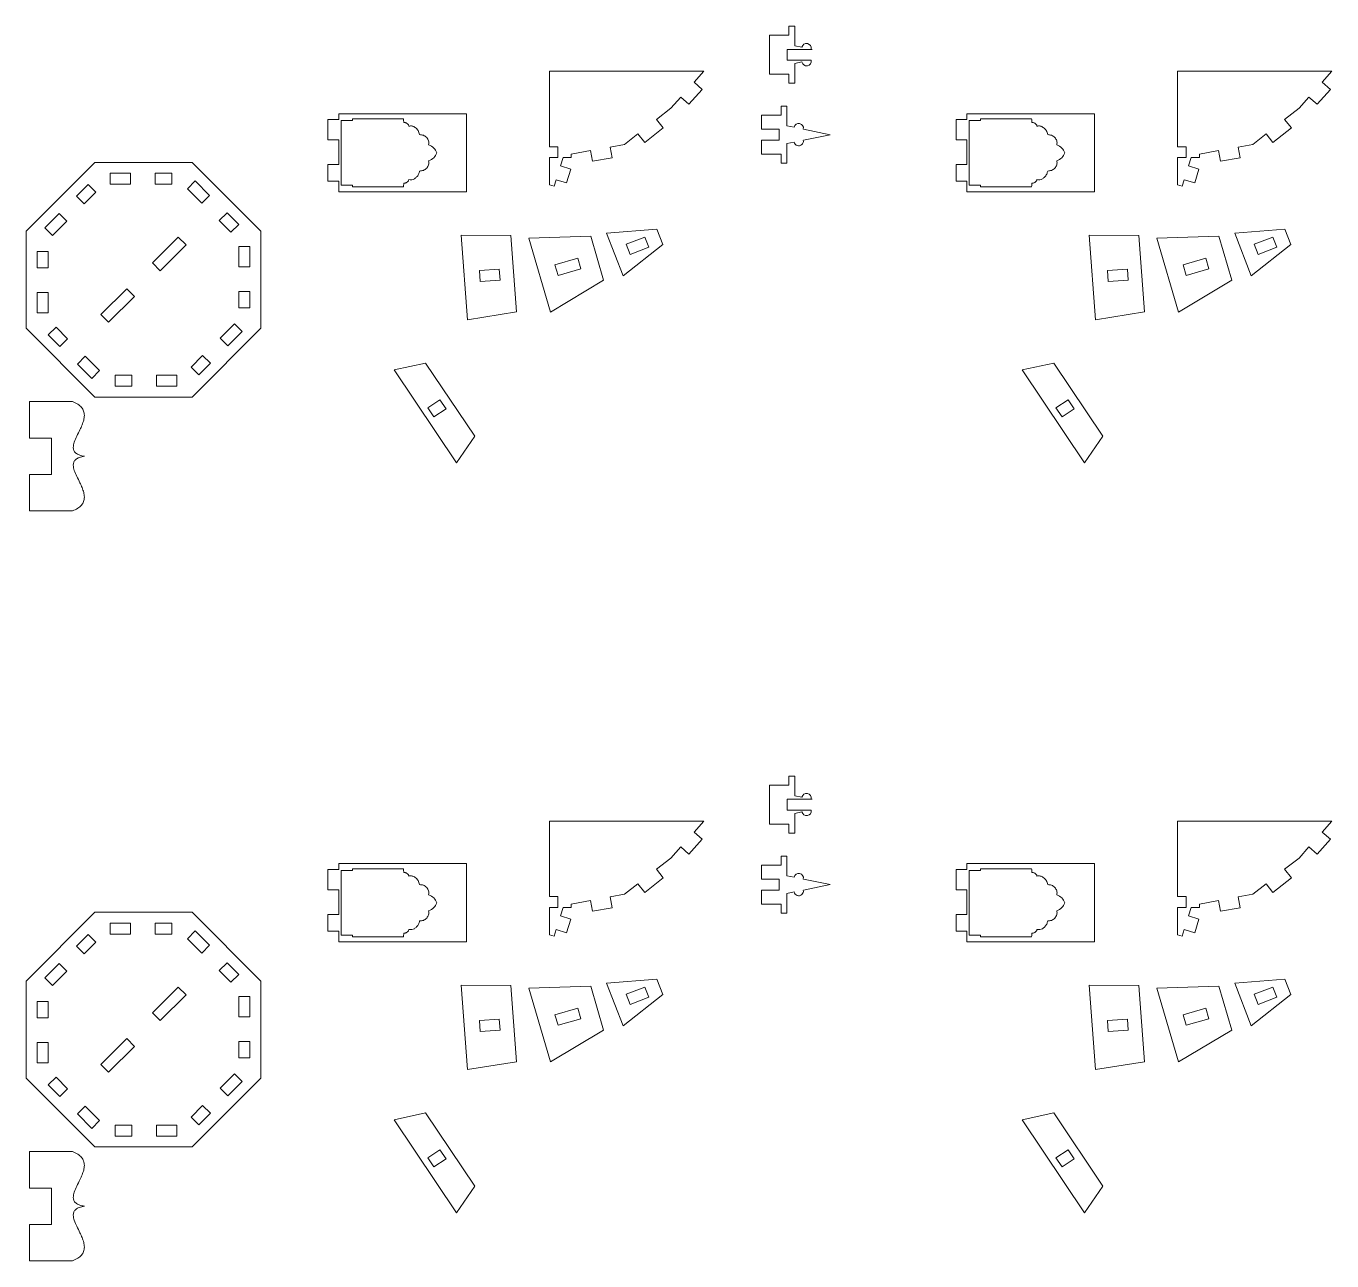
# Model space of a CAD drawing. Header units: millimetres. Extents: x -566 to 8079, y -1523 to 3979.
# Drawn here: x 3013.2 to 3371.4, y 3154.1 to 3492.8 of the extents above; entities that cross this region are included whole.
import ezdxf
from ezdxf.lldxf.tags import DXFTag

# ---------------------------------------------------------------- set-up
doc = ezdxf.new("R2010")
doc.units = ezdxf.units.MM
tags = doc.linetypes.add('CENTER', pattern=[10.16, 6.35, -1.27, 1.27, -1.27]).pattern_tags.tags
tags[10:11] = [DXFTag(74, 4), DXFTag(75, 0), DXFTag(340, '0'), DXFTag(46, 1.0), DXFTag(50, 0.0), DXFTag(44, 0.0), DXFTag(45, 0.0)]
tags[8:9] = [DXFTag(74, 4), DXFTag(75, 0), DXFTag(340, '0'), DXFTag(46, 1.0), DXFTag(50, 0.0), DXFTag(44, 0.0), DXFTag(45, 0.0)]
tags[6:7] = [DXFTag(74, 4), DXFTag(75, 0), DXFTag(340, '0'), DXFTag(46, 1.0), DXFTag(50, 0.0), DXFTag(44, 0.0), DXFTag(45, 0.0)]
tags[4:5] = [DXFTag(74, 4), DXFTag(75, 0), DXFTag(340, '0'), DXFTag(46, 1.0), DXFTag(50, 0.0), DXFTag(44, 0.0), DXFTag(45, 0.0)]

# ---------------------------------------------------------------- blocks, each defined once
blk = doc.blocks.new('DWG6')
at = {"color": 7, "linetype": 'Continuous', "lineweight": 15}
for p, q in [((491.55, 441.12), (491.55, 430.43)), ((496.9, 441.12), (491.55, 441.12)), ((496.9, 443.6), (496.9, 441.12)), ((498.53, 443.6), (496.9, 443.6)), ((498.53, 438.19), (498.53, 443.6)), ((496.42, 437.23), (503.25, 437.23)), ((496.42, 434.23), (496.42, 437.23)), ((500.49, 437.79), (498.53, 438.19)), ((503.25, 437.23), (503.03, 437.27)), ((503.04, 434.23), (496.42, 434.23)), ((498.53, 433.37), (500.49, 433.77)), ((431.22, 410.52), (431.22, 431.25)), ((431.22, 431.25), (473.56, 431.25)), ((473.56, 431.25), (470.89, 428.26)), ((491.55, 430.43), (496.9, 430.43)), ((496.9, 430.43), (496.9, 427.95)), ((498.53, 427.95), (498.53, 433.37)), ((603.52, 410.52), (603.52, 431.25)), ((603.52, 431.25), (645.86, 431.25)), ((645.86, 431.25), (643.2, 428.26)), ((473.13, 426.26), (469.48, 422.16)), ((470.89, 428.26), (473.13, 426.26)), ((496.9, 427.95), (498.53, 427.95)), ((645.44, 426.26), (641.78, 422.16)), ((643.2, 428.26), (645.44, 426.26)), ((467.24, 424.15), (464.54, 421.13)), ((469.48, 422.16), (467.24, 424.15)), ((639.54, 424.15), (636.85, 421.13)), ((641.78, 422.16), (639.54, 424.15)), ((408.46, 419.58), (373.45, 419.58)), ((373.45, 419.58), (373.45, 417.95)), ((408.46, 398.17), (408.46, 419.58)), ((464.54, 421.13), (460.59, 418.03)), ((489.38, 415.31), (489.38, 419.17)), ((489.38, 419.17), (494.74, 419.17)), ((494.74, 419.17), (494.74, 421.65)), ((494.74, 421.65), (496.37, 421.65)), ((496.37, 421.65), (496.37, 416.23)), ((580.76, 419.58), (545.76, 419.58)), ((545.76, 419.58), (545.76, 417.95)), ((580.76, 398.17), (580.76, 419.58)), ((636.85, 421.13), (632.89, 418.03)), ((370.45, 412.37), (370.45, 417.95)), ((370.45, 417.95), (373.45, 417.95)), ((377.2, 417.7), (374.05, 417.7)), ((374.05, 417.7), (374.05, 399.97)), ((391.19, 418.17), (377.2, 418.17)), ((377.2, 418.17), (377.2, 417.7)), ((462.44, 415.67), (457.34, 411.67)), ((460.59, 418.03), (462.44, 415.67)), ((496.37, 416.23), (498.32, 415.84)), ((542.76, 412.37), (542.76, 417.95)), ((542.76, 417.95), (545.76, 417.95)), ((549.51, 417.7), (546.35, 417.7)), ((546.35, 417.7), (546.35, 399.97)), ((563.5, 418.17), (549.51, 418.17)), ((549.51, 418.17), (549.51, 417.7)), ((634.74, 415.67), (629.65, 411.67)), ((632.89, 418.03), (634.74, 415.67)), ((370.45, 412.37), (373.45, 412.37)), ((373.45, 412.37), (373.45, 405.61)), ((455.49, 414.03), (451.83, 411.17)), ((457.34, 411.67), (455.49, 414.03)), ((494.26, 415.31), (489.38, 415.31)), ((489.38, 408.48), (489.38, 412.31)), ((489.38, 412.31), (494.26, 412.31)), ((494.26, 412.31), (494.26, 415.31)), ((500.87, 415.32), (508.25, 413.82)), ((508.25, 413.82), (500.87, 412.33)), ((542.76, 412.37), (545.76, 412.37)), ((545.76, 412.37), (545.76, 405.61)), ((627.79, 414.03), (624.14, 411.17)), ((629.65, 411.67), (627.79, 414.03)), ((433.54, 410.52), (431.22, 410.52)), ((433.54, 407.52), (433.54, 410.52)), ((442.48, 409.46), (437.21, 408.51)), ((437.21, 408.51), (437.21, 407.52)), ((443.02, 406.51), (442.48, 409.46)), ((451.83, 411.17), (447.87, 410.44)), ((447.87, 410.44), (448.41, 407.49)), ((494.74, 408.48), (489.38, 408.48)), ((494.74, 406), (494.74, 408.48)), ((498.32, 411.81), (496.37, 411.41)), ((496.37, 411.41), (496.37, 406)), ((605.85, 410.52), (603.52, 410.52)), ((605.85, 407.52), (605.85, 410.52)), ((614.79, 409.46), (609.51, 408.51)), ((609.51, 408.51), (609.51, 407.52)), ((615.32, 406.51), (614.79, 409.46)), ((624.14, 411.17), (620.18, 410.44)), ((620.18, 410.44), (620.71, 407.49)), ((287.66, 387.37), (306.52, 406.23)), ((306.52, 406.23), (333.18, 406.23)), ((333.18, 406.23), (352.04, 387.37)), ((370.45, 401.1), (370.45, 405.61)), ((370.45, 405.61), (373.45, 405.61)), ((431.22, 400.09), (431.22, 407.52)), ((431.22, 407.52), (433.54, 407.52)), ((434.94, 407.52), (434.24, 405.27)), ((437.1, 404.37), (434.24, 405.27)), ((437.21, 407.52), (434.94, 407.52)), ((448.41, 407.49), (443.02, 406.51)), ((496.37, 406), (494.74, 406)), ((542.76, 401.1), (542.76, 405.61)), ((542.76, 405.61), (545.76, 405.61)), ((603.52, 400.09), (603.52, 407.52)), ((603.52, 407.52), (605.85, 407.52)), ((607.25, 407.52), (606.54, 405.27)), ((609.4, 404.37), (606.54, 405.27)), ((609.51, 407.52), (607.25, 407.52)), ((620.71, 407.49), (615.32, 406.51)), ((310.74, 403.23), (316.32, 403.23)), ((310.74, 400.23), (310.74, 403.23)), ((316.32, 403.23), (316.32, 400.23)), ((323.08, 403.23), (327.59, 403.23)), ((323.08, 400.23), (323.08, 403.23)), ((327.59, 403.23), (327.59, 400.23)), ((433.05, 401.47), (432.49, 399.69)), ((435.91, 400.58), (433.05, 401.47)), ((437.1, 404.37), (435.91, 400.58)), ((605.35, 401.47), (604.8, 399.69)), ((608.22, 400.58), (605.35, 401.47)), ((609.4, 404.37), (608.22, 400.58)), ((301.5, 396.96), (304.69, 400.15)), ((306.81, 398.03), (303.62, 394.84)), ((304.69, 400.15), (306.81, 398.03)), ((316.32, 400.23), (310.74, 400.23)), ((327.59, 400.23), (323.08, 400.23)), ((331.93, 399), (334.05, 401.12)), ((335.87, 395.05), (331.93, 399)), ((334.05, 401.12), (337.99, 397.18)), ((370.45, 401.1), (373.45, 401.1)), ((373.45, 401.1), (373.45, 398.17)), ((373.45, 398.17), (408.46, 398.17)), ((374.05, 399.97), (377.2, 399.97)), ((377.2, 399.97), (377.2, 399.51)), ((377.2, 399.51), (391.19, 399.51)), ((432.49, 399.69), (431.22, 400.09)), ((542.76, 401.1), (545.76, 401.1)), ((545.76, 401.1), (545.76, 398.17)), ((545.76, 398.17), (580.76, 398.17)), ((546.35, 399.97), (549.51, 399.97)), ((549.51, 399.97), (549.51, 399.51)), ((549.51, 399.51), (563.5, 399.51)), ((604.8, 399.69), (603.52, 400.09)), ((303.62, 394.84), (301.5, 396.96)), ((337.99, 397.18), (335.87, 395.05)), ((292.77, 388.24), (296.71, 392.18)), ((296.71, 392.18), (298.83, 390.06)), ((340.65, 390.27), (342.78, 392.39)), ((342.78, 392.39), (345.97, 389.2)), ((287.66, 360.7), (287.66, 387.37)), ((294.89, 386.12), (292.77, 388.24)), ((298.83, 390.06), (294.89, 386.12)), ((343.84, 387.08), (340.65, 390.27)), ((345.97, 389.2), (343.84, 387.08)), ((352.04, 387.37), (352.04, 360.7)), ((446.88, 386.83), (460.68, 387.86)), ((460.68, 387.86), (462.29, 383.66)), ((619.19, 386.83), (632.98, 387.86)), ((632.98, 387.86), (634.6, 383.66)), ((322.32, 378.63), (329.4, 385.71)), ((331.52, 383.58), (324.45, 376.51)), ((329.4, 385.71), (331.52, 383.58)), ((406.98, 386.28), (420.58, 386.13)), ((408.71, 363.07), (406.98, 386.28)), ((420.58, 386.13), (422.15, 365.24)), ((425.54, 385.46), (442.54, 385.96)), ((431.47, 365.17), (425.54, 385.46)), ((442.54, 385.96), (446.06, 373.89)), ((451.4, 375.1), (446.88, 386.83)), ((462.29, 383.66), (451.4, 375.1)), ((452.26, 383.76), (457.39, 385.74)), ((453.34, 380.96), (452.26, 383.76)), ((457.39, 385.74), (458.47, 382.94)), ((579.28, 386.28), (592.89, 386.13)), ((581.02, 363.07), (579.28, 386.28)), ((592.89, 386.13), (594.45, 365.24)), ((597.85, 385.46), (614.85, 385.96)), ((603.78, 365.17), (597.85, 385.46)), ((614.85, 385.96), (618.37, 373.89)), ((623.7, 375.1), (619.19, 386.83)), ((634.6, 383.66), (623.7, 375.1)), ((624.57, 383.76), (629.7, 385.74)), ((625.65, 380.96), (624.57, 383.76)), ((629.7, 385.74), (630.78, 382.94)), ((290.66, 381.78), (293.66, 381.78)), ((290.66, 377.27), (290.66, 381.78)), ((293.66, 381.78), (293.66, 377.27)), ((346.04, 377.57), (346.04, 383.15)), ((346.04, 383.15), (349.04, 383.15)), ((349.04, 383.15), (349.04, 377.57)), ((432.74, 378.1), (438.96, 379.92)), ((438.96, 379.92), (439.8, 377.04)), ((458.47, 382.94), (453.34, 380.96)), ((605.05, 378.1), (611.27, 379.92)), ((611.27, 379.92), (612.11, 377.04)), ((630.78, 382.94), (625.65, 380.96)), ((293.66, 377.27), (290.66, 377.27)), ((324.45, 376.51), (322.32, 378.63)), ((349.04, 377.57), (346.04, 377.57)), ((412, 376.52), (417.46, 376.93)), ((412.22, 373.53), (412, 376.52)), ((417.46, 376.93), (417.69, 373.93)), ((433.58, 375.22), (432.74, 378.1)), ((439.8, 377.04), (433.58, 375.22)), ((584.3, 376.52), (589.77, 376.93)), ((584.53, 373.53), (584.3, 376.52)), ((589.77, 376.93), (589.99, 373.93)), ((605.89, 375.22), (605.05, 378.1)), ((612.11, 377.04), (605.89, 375.22)), ((417.69, 373.93), (412.22, 373.53)), ((446.06, 373.89), (431.47, 365.17)), ((589.99, 373.93), (584.53, 373.53)), ((618.37, 373.89), (603.78, 365.17)), ((290.66, 370.51), (293.66, 370.51)), ((290.66, 364.93), (290.66, 370.51)), ((293.66, 370.51), (293.66, 364.93)), ((308.18, 364.49), (315.25, 371.56)), ((317.38, 369.44), (310.3, 362.37)), ((315.25, 371.56), (317.38, 369.44)), ((346.04, 366.29), (346.04, 370.81)), ((346.04, 370.81), (349.04, 370.81)), ((349.04, 370.81), (349.04, 366.29)), ((349.04, 366.29), (346.04, 366.29)), ((293.66, 364.93), (290.66, 364.93)), ((310.3, 362.37), (308.18, 364.49)), ((340.87, 358.02), (344.81, 361.96)), ((344.81, 361.96), (346.93, 359.84)), ((422.15, 365.24), (408.71, 363.07)), ((594.45, 365.24), (581.02, 363.07)), ((306.52, 341.85), (287.66, 360.7)), ((293.73, 358.87), (295.86, 360.99)), ((296.92, 355.68), (293.73, 358.87)), ((295.86, 360.99), (299.05, 357.8)), ((352.04, 360.7), (333.18, 341.85)), ((346.93, 359.84), (342.99, 355.9)), ((299.05, 357.8), (296.92, 355.68)), ((342.99, 355.9), (340.87, 358.02)), ((301.71, 350.9), (303.83, 353.02)), ((303.83, 353.02), (307.77, 349.08)), ((332.89, 350.04), (336.08, 353.23)), ((338.2, 351.11), (335.02, 347.92)), ((336.08, 353.23), (338.2, 351.11)), ((397.25, 351.17), (388.63, 349.3)), ((410.72, 331.09), (397.25, 351.17)), ((569.56, 351.17), (560.94, 349.3)), ((583.03, 331.09), (569.56, 351.17)), ((305.65, 346.96), (301.71, 350.9)), ((307.77, 349.08), (305.65, 346.96)), ((312.11, 347.85), (316.62, 347.85)), ((312.11, 344.85), (312.11, 347.85)), ((316.62, 347.85), (316.62, 344.85)), ((323.38, 347.85), (328.96, 347.85)), ((323.38, 344.85), (323.38, 347.85)), ((328.96, 347.85), (328.96, 344.85)), ((335.02, 347.92), (332.89, 350.04)), ((388.63, 349.3), (405.72, 323.83)), ((560.94, 349.3), (578.02, 323.83)), ((316.62, 344.85), (312.11, 344.85)), ((328.96, 344.85), (323.38, 344.85)), ((288.62, 340.6), (288.62, 330.6)), ((300.37, 340.6), (288.62, 340.6)), ((333.18, 341.85), (306.52, 341.85)), ((401.17, 341.09), (397.87, 338.87)), ((402.84, 338.6), (401.17, 341.09)), ((573.48, 341.09), (570.17, 338.87)), ((575.15, 338.6), (573.48, 341.09)), ((397.87, 338.87), (399.54, 336.38)), ((399.54, 336.38), (402.84, 338.6)), ((570.17, 338.87), (571.84, 336.38)), ((571.84, 336.38), (575.15, 338.6)), ((288.62, 330.6), (294.62, 330.6)), ((294.62, 330.6), (294.62, 320.6)), ((405.72, 323.83), (410.72, 331.09)), ((578.02, 323.83), (583.03, 331.09)), ((288.62, 320.6), (288.62, 310.6)), ((294.62, 320.6), (288.62, 320.6)), ((288.62, 310.6), (300.37, 310.6)), ((496.9, 237.86), (496.9, 235.38)), ((498.53, 237.86), (496.9, 237.86)), ((498.53, 232.44), (498.53, 237.86)), ((491.55, 235.38), (491.55, 224.69)), ((496.9, 235.38), (491.55, 235.38)), ((496.42, 231.49), (503.25, 231.49)), ((496.42, 228.49), (496.42, 231.49)), ((500.49, 232.05), (498.53, 232.44)), ((503.25, 231.49), (503.03, 231.53)), ((503.04, 228.49), (496.42, 228.49)), ((498.53, 227.62), (500.49, 228.02)), ((498.53, 222.21), (498.53, 227.62)), ((431.22, 204.78), (431.22, 225.51)), ((431.22, 225.51), (473.56, 225.51)), ((473.56, 225.51), (470.89, 222.51)), ((470.89, 222.51), (473.13, 220.52)), ((491.55, 224.69), (496.9, 224.69)), ((496.9, 224.69), (496.9, 222.21)), ((496.9, 222.21), (498.53, 222.21)), ((603.52, 204.78), (603.52, 225.51)), ((603.52, 225.51), (645.86, 225.51)), ((645.86, 225.51), (643.2, 222.51)), ((643.2, 222.51), (645.44, 220.52)), ((473.13, 220.52), (469.48, 216.42)), ((645.44, 220.52), (641.78, 216.42)), ((464.54, 215.38), (460.59, 212.28)), ((467.24, 218.41), (464.54, 215.38)), ((469.48, 216.42), (467.24, 218.41)), ((494.74, 213.42), (494.74, 215.9)), ((494.74, 215.9), (496.37, 215.9)), ((496.37, 215.9), (496.37, 210.49)), ((636.85, 215.38), (632.89, 212.28)), ((639.54, 218.41), (636.85, 215.38)), ((641.78, 216.42), (639.54, 218.41)), ((370.45, 206.63), (370.45, 212.2)), ((370.45, 212.2), (373.45, 212.2)), ((408.46, 213.83), (373.45, 213.83)), ((373.45, 213.83), (373.45, 212.2)), ((377.2, 211.96), (374.05, 211.96)), ((374.05, 211.96), (374.05, 194.23)), ((391.19, 212.43), (377.2, 212.43)), ((377.2, 212.43), (377.2, 211.96)), ((408.46, 192.42), (408.46, 213.83)), ((460.59, 212.28), (462.44, 209.92)), ((489.38, 209.56), (489.38, 213.42)), ((489.38, 213.42), (494.74, 213.42)), ((542.76, 206.63), (542.76, 212.2)), ((542.76, 212.2), (545.76, 212.2)), ((580.76, 213.83), (545.76, 213.83)), ((545.76, 213.83), (545.76, 212.2)), ((549.51, 211.96), (546.35, 211.96)), ((546.35, 211.96), (546.35, 194.23)), ((563.5, 212.43), (549.51, 212.43)), ((549.51, 212.43), (549.51, 211.96)), ((580.76, 192.42), (580.76, 213.83)), ((632.89, 212.28), (634.74, 209.92)), ((455.49, 208.29), (451.83, 205.42)), ((457.34, 205.93), (455.49, 208.29)), ((462.44, 209.92), (457.34, 205.93)), ((494.26, 209.56), (489.38, 209.56)), ((494.26, 206.56), (494.26, 209.56)), ((496.37, 210.49), (498.32, 210.09)), ((500.87, 209.57), (508.25, 208.08)), ((508.25, 208.08), (500.87, 206.58)), ((627.79, 208.29), (624.14, 205.42)), ((629.65, 205.93), (627.79, 208.29)), ((634.74, 209.92), (629.65, 205.93)), ((370.45, 206.63), (373.45, 206.63)), ((373.45, 206.63), (373.45, 199.86)), ((433.54, 204.78), (431.22, 204.78)), ((433.54, 201.78), (433.54, 204.78)), ((451.83, 205.42), (447.87, 204.7)), ((447.87, 204.7), (448.41, 201.75)), ((489.38, 202.73), (489.38, 206.56)), ((489.38, 206.56), (494.26, 206.56)), ((498.32, 206.07), (496.37, 205.67)), ((496.37, 205.67), (496.37, 200.25)), ((542.76, 206.63), (545.76, 206.63)), ((545.76, 206.63), (545.76, 199.86)), ((605.85, 204.78), (603.52, 204.78)), ((605.85, 201.78), (605.85, 204.78)), ((624.14, 205.42), (620.18, 204.7)), ((620.18, 204.7), (620.71, 201.75)), ((431.22, 194.35), (431.22, 201.78)), ((431.22, 201.78), (433.54, 201.78)), ((434.94, 201.78), (434.24, 199.52)), ((437.21, 201.78), (434.94, 201.78)), ((442.48, 203.72), (437.21, 202.76)), ((437.21, 202.76), (437.21, 201.78)), ((443.02, 200.77), (442.48, 203.72)), ((448.41, 201.75), (443.02, 200.77)), ((494.74, 202.73), (489.38, 202.73)), ((494.74, 200.25), (494.74, 202.73)), ((603.52, 194.35), (603.52, 201.78)), ((603.52, 201.78), (605.85, 201.78)), ((607.25, 201.78), (606.54, 199.52)), ((609.51, 201.78), (607.25, 201.78)), ((614.79, 203.72), (609.51, 202.76)), ((609.51, 202.76), (609.51, 201.78)), ((615.32, 200.77), (614.79, 203.72)), ((620.71, 201.75), (615.32, 200.77)), ((287.66, 181.63), (306.52, 200.48)), ((306.52, 200.48), (333.18, 200.48)), ((310.74, 197.48), (316.32, 197.48)), ((310.74, 194.48), (310.74, 197.48)), ((316.32, 197.48), (316.32, 194.48)), ((323.08, 197.48), (327.59, 197.48)), ((323.08, 194.48), (323.08, 197.48)), ((327.59, 197.48), (327.59, 194.48)), ((333.18, 200.48), (352.04, 181.63)), ((370.45, 195.35), (370.45, 199.86)), ((370.45, 199.86), (373.45, 199.86)), ((437.1, 198.63), (434.24, 199.52)), ((437.1, 198.63), (435.91, 194.83)), ((496.37, 200.25), (494.74, 200.25)), ((542.76, 195.35), (542.76, 199.86)), ((542.76, 199.86), (545.76, 199.86)), ((609.4, 198.63), (606.54, 199.52)), ((609.4, 198.63), (608.22, 194.83)), ((301.5, 191.22), (304.69, 194.41)), ((304.69, 194.41), (306.81, 192.29)), ((316.32, 194.48), (310.74, 194.48)), ((327.59, 194.48), (323.08, 194.48)), ((331.93, 193.25), (334.05, 195.37)), ((334.05, 195.37), (337.99, 191.43)), ((370.45, 195.35), (373.45, 195.35)), ((373.45, 195.35), (373.45, 192.42)), ((374.05, 194.23), (377.2, 194.23)), ((377.2, 194.23), (377.2, 193.76)), ((377.2, 193.76), (391.19, 193.76)), ((432.49, 193.95), (431.22, 194.35)), ((433.05, 195.73), (432.49, 193.95)), ((435.91, 194.83), (433.05, 195.73)), ((542.76, 195.35), (545.76, 195.35)), ((545.76, 195.35), (545.76, 192.42)), ((546.35, 194.23), (549.51, 194.23)), ((549.51, 194.23), (549.51, 193.76)), ((549.51, 193.76), (563.5, 193.76)), ((604.8, 193.95), (603.52, 194.35)), ((605.35, 195.73), (604.8, 193.95)), ((608.22, 194.83), (605.35, 195.73)), ((303.62, 189.1), (301.5, 191.22)), ((306.81, 192.29), (303.62, 189.1)), ((335.87, 189.31), (331.93, 193.25)), ((337.99, 191.43), (335.87, 189.31)), ((373.45, 192.42), (408.46, 192.42)), ((545.76, 192.42), (580.76, 192.42)), ((292.77, 182.49), (296.71, 186.44)), ((296.71, 186.44), (298.83, 184.31)), ((340.65, 184.53), (342.78, 186.65)), ((342.78, 186.65), (345.97, 183.46)), ((298.83, 184.31), (294.89, 180.37)), ((343.84, 181.34), (340.65, 184.53)), ((345.97, 183.46), (343.84, 181.34)), ((287.66, 154.96), (287.66, 181.63)), ((294.89, 180.37), (292.77, 182.49)), ((322.32, 172.89), (329.4, 179.96)), ((329.4, 179.96), (331.52, 177.84)), ((352.04, 181.63), (352.04, 154.96)), ((406.98, 180.53), (420.58, 180.38)), ((408.71, 157.32), (406.98, 180.53)), ((420.58, 180.38), (422.15, 159.49)), ((425.54, 179.71), (442.54, 180.21)), ((431.47, 159.42), (425.54, 179.71)), ((442.54, 180.21), (446.06, 168.15)), ((446.88, 181.08), (460.68, 182.11)), ((451.4, 169.35), (446.88, 181.08)), ((452.26, 178.02), (457.39, 179.99)), ((457.39, 179.99), (458.47, 177.19)), ((460.68, 182.11), (462.29, 177.91)), ((579.28, 180.53), (592.89, 180.38)), ((581.02, 157.32), (579.28, 180.53)), ((592.89, 180.38), (594.45, 159.49)), ((597.85, 179.71), (614.85, 180.21)), ((603.78, 159.42), (597.85, 179.71)), ((614.85, 180.21), (618.37, 168.15)), ((619.19, 181.08), (632.98, 182.11)), ((623.7, 169.35), (619.19, 181.08)), ((624.57, 178.02), (629.7, 179.99)), ((629.7, 179.99), (630.78, 177.19)), ((632.98, 182.11), (634.6, 177.91)), ((290.66, 176.04), (293.66, 176.04)), ((290.66, 171.53), (290.66, 176.04)), ((293.66, 176.04), (293.66, 171.53)), ((331.52, 177.84), (324.45, 170.77)), ((346.04, 171.82), (346.04, 177.4)), ((346.04, 177.4), (349.04, 177.4)), ((349.04, 177.4), (349.04, 171.82)), ((462.29, 177.91), (451.4, 169.35)), ((453.34, 175.22), (452.26, 178.02)), ((458.47, 177.19), (453.34, 175.22)), ((634.6, 177.91), (623.7, 169.35)), ((625.65, 175.22), (624.57, 178.02)), ((630.78, 177.19), (625.65, 175.22)), ((324.45, 170.77), (322.32, 172.89)), ((432.74, 172.36), (438.96, 174.17)), ((433.58, 169.48), (432.74, 172.36)), ((438.96, 174.17), (439.8, 171.29)), ((605.05, 172.36), (611.27, 174.17)), ((605.89, 169.48), (605.05, 172.36)), ((611.27, 174.17), (612.11, 171.29)), ((293.66, 171.53), (290.66, 171.53)), ((349.04, 171.82), (346.04, 171.82)), ((412, 170.77), (417.46, 171.18)), ((412.22, 167.78), (412, 170.77)), ((417.46, 171.18), (417.69, 168.19)), ((439.8, 171.29), (433.58, 169.48)), ((584.3, 170.77), (589.77, 171.18)), ((584.53, 167.78), (584.3, 170.77)), ((589.77, 171.18), (589.99, 168.19)), ((612.11, 171.29), (605.89, 169.48)), ((308.18, 158.75), (315.25, 165.82)), ((315.25, 165.82), (317.38, 163.7)), ((346.04, 160.55), (346.04, 165.06)), ((346.04, 165.06), (349.04, 165.06)), ((349.04, 165.06), (349.04, 160.55)), ((417.69, 168.19), (412.22, 167.78)), ((446.06, 168.15), (431.47, 159.42)), ((589.99, 168.19), (584.53, 167.78)), ((618.37, 168.15), (603.78, 159.42)), ((290.66, 164.76), (293.66, 164.76)), ((290.66, 159.18), (290.66, 164.76)), ((293.66, 164.76), (293.66, 159.18)), ((317.38, 163.7), (310.3, 156.63)), ((293.66, 159.18), (290.66, 159.18)), ((310.3, 156.63), (308.18, 158.75)), ((349.04, 160.55), (346.04, 160.55)), ((422.15, 159.49), (408.71, 157.32)), ((594.45, 159.49), (581.02, 157.32)), ((306.52, 136.1), (287.66, 154.96)), ((293.73, 153.13), (295.86, 155.25)), ((295.86, 155.25), (299.05, 152.06)), ((352.04, 154.96), (333.18, 136.1)), ((340.87, 152.27), (344.81, 156.21)), ((346.93, 154.09), (342.99, 150.15)), ((344.81, 156.21), (346.93, 154.09)), ((296.92, 149.94), (293.73, 153.13)), ((299.05, 152.06), (296.92, 149.94)), ((342.99, 150.15), (340.87, 152.27)), ((301.71, 145.16), (303.83, 147.28)), ((303.83, 147.28), (307.77, 143.33)), ((332.89, 144.3), (336.08, 147.49)), ((336.08, 147.49), (338.2, 145.37)), ((305.65, 141.21), (301.71, 145.16)), ((307.77, 143.33), (305.65, 141.21)), ((335.02, 142.18), (332.89, 144.3)), ((338.2, 145.37), (335.02, 142.18)), ((397.25, 145.43), (388.63, 143.55)), ((388.63, 143.55), (405.72, 118.08)), ((410.72, 125.35), (397.25, 145.43)), ((569.56, 145.43), (560.94, 143.55)), ((560.94, 143.55), (578.02, 118.08)), ((583.03, 125.35), (569.56, 145.43)), ((312.11, 142.1), (316.62, 142.1)), ((312.11, 139.1), (312.11, 142.1)), ((316.62, 142.1), (316.62, 139.1)), ((323.38, 142.1), (328.96, 142.1)), ((323.38, 139.1), (323.38, 142.1)), ((328.96, 142.1), (328.96, 139.1)), ((316.62, 139.1), (312.11, 139.1)), ((328.96, 139.1), (323.38, 139.1)), ((288.62, 134.85), (288.62, 124.85)), ((300.37, 134.85), (288.62, 134.85)), ((333.18, 136.1), (306.52, 136.1)), ((401.17, 135.34), (397.87, 133.13)), ((397.87, 133.13), (399.54, 130.64)), ((399.54, 130.64), (402.84, 132.85)), ((402.84, 132.85), (401.17, 135.34)), ((573.48, 135.34), (570.17, 133.13)), ((570.17, 133.13), (571.84, 130.64)), ((571.84, 130.64), (575.15, 132.85)), ((575.15, 132.85), (573.48, 135.34)), ((288.62, 124.85), (294.62, 124.85)), ((294.62, 124.85), (294.62, 114.85)), ((405.72, 118.08), (410.72, 125.35)), ((578.02, 118.08), (583.03, 125.35)), ((288.62, 114.85), (288.62, 104.85)), ((294.62, 114.85), (288.62, 114.85)), ((288.62, 104.85), (300.37, 104.85))]:
    blk.add_line(p, q, dxfattribs=at)
for centre, start, end in [((501.76, 437.53), 348.5435, 168.5435), ((501.76, 434.02), 191.4565, 9.1845), ((499.59, 415.58), 348.5435, 168.5435), ((499.59, 412.07), 191.4565, 11.4565), ((501.76, 231.79), 348.5435, 168.5435), ((501.76, 228.28), 191.4565, 9.1845), ((499.59, 209.83), 348.5435, 168.5435), ((499.59, 206.32), 191.4565, 11.4565)]:
    blk.add_arc(centre, 1.3, start, end, dxfattribs=at)
for points, knots in [([(392.64, 416.17), (392.63, 416.25), (392.6, 416.42), (392.4, 416.71), (392.1, 416.94), (391.78, 417.09), (391.56, 417.15), (391.42, 417.15), (391.35, 417.14), (391.31, 417.15), (391.29, 417.17), (391.27, 417.2), (391.23, 417.33), (391.23, 417.66), (391.2, 417.98), (391.19, 418.17)], [0, 0, 0, 0, 0.086859, 0.177228, 0.365247, 0.47622, 0.554971, 0.604964, 0.621908, 0.635005, 0.643307, 0.65324, 0.666331, 0.791488, 1, 1, 1, 1]), ([(395.6, 413.83), (395.49, 414.21), (395.29, 414.98), (394.51, 415.79), (393.57, 416.27), (392.95, 416.2), (392.64, 416.17)], [0, 0, 0, 0, 0.278065, 0.560909, 0.77859, 1, 1, 1, 1]), ([(564.94, 416.17), (564.93, 416.25), (564.91, 416.42), (564.71, 416.71), (564.41, 416.94), (564.09, 417.09), (563.87, 417.15), (563.73, 417.15), (563.65, 417.14), (563.62, 417.15), (563.59, 417.17), (563.58, 417.2), (563.54, 417.33), (563.53, 417.66), (563.51, 417.98), (563.5, 418.17)], [0, 0, 0, 0, 0.086859, 0.177228, 0.365247, 0.47622, 0.554971, 0.604964, 0.621908, 0.635005, 0.643307, 0.65324, 0.666331, 0.791488, 1, 1, 1, 1]), ([(567.9, 413.83), (567.8, 414.21), (567.6, 414.98), (566.81, 415.79), (565.88, 416.27), (565.26, 416.2), (564.94, 416.17)], [0, 0, 0, 0, 0.278065, 0.560909, 0.77859, 1, 1, 1, 1]), ([(398.08, 411.05), (398.12, 411.23), (398.2, 411.59), (398.07, 412.31), (397.59, 413.09), (396.68, 413.75), (395.96, 413.8), (395.6, 413.83)], [0, 0, 0, 0, 0.128485, 0.252149, 0.499759, 0.752072, 1, 1, 1, 1]), ([(570.39, 411.05), (570.43, 411.23), (570.5, 411.59), (570.38, 412.31), (569.9, 413.09), (568.99, 413.75), (568.26, 413.8), (567.9, 413.83)], [0, 0, 0, 0, 0.128485, 0.252149, 0.499759, 0.752072, 1, 1, 1, 1]), ([(400.33, 408.84), (400.09, 409.32), (399.6, 410.32), (398.6, 410.8), (398.08, 411.05)], [0, 0, 0, 0, 0.484021, 1, 1, 1, 1]), ([(398.08, 406.63), (398.6, 406.88), (399.6, 407.36), (400.09, 408.36), (400.33, 408.84)], [0, 0, 0, 0, 0.51597, 1, 1, 1, 1]), ([(572.64, 408.84), (572.4, 409.32), (571.91, 410.32), (570.91, 410.8), (570.39, 411.05)], [0, 0, 0, 0, 0.484021, 1, 1, 1, 1]), ([(570.39, 406.63), (570.91, 406.88), (571.91, 407.36), (572.4, 408.36), (572.64, 408.84)], [0, 0, 0, 0, 0.51597, 1, 1, 1, 1]), ([(395.6, 403.85), (395.96, 403.88), (396.68, 403.93), (397.59, 404.59), (398.07, 405.37), (398.2, 406.09), (398.12, 406.45), (398.08, 406.63)], [0, 0, 0, 0, 0.247928, 0.500241, 0.747851, 0.871515, 1, 1, 1, 1]), ([(567.9, 403.85), (568.26, 403.88), (568.99, 403.93), (569.9, 404.59), (570.38, 405.37), (570.5, 406.09), (570.43, 406.45), (570.39, 406.63)], [0, 0, 0, 0, 0.247928, 0.500241, 0.747851, 0.871515, 1, 1, 1, 1]), ([(391.19, 399.51), (391.21, 399.74), (391.23, 400.05), (391.24, 400.38), (391.27, 400.48), (391.29, 400.51), (391.31, 400.53), (391.35, 400.53), (391.42, 400.53), (391.56, 400.53), (391.78, 400.59), (392.1, 400.74), (392.4, 400.97), (392.6, 401.26), (392.63, 401.43), (392.64, 401.51)], [0, 0, 0, 0, 0.246657, 0.333707, 0.346812, 0.356732, 0.365033, 0.37813, 0.395073, 0.445064, 0.52381, 0.634782, 0.822794, 0.913159, 1, 1, 1, 1]), ([(392.64, 401.51), (392.9, 401.48), (393.43, 401.41), (394.19, 401.7), (394.84, 402.22), (395.38, 402.94), (395.53, 403.55), (395.6, 403.85)], [0, 0, 0, 0, 0.18862, 0.372491, 0.55974, 0.782456, 1, 1, 1, 1]), ([(563.5, 399.51), (563.51, 399.74), (563.53, 400.05), (563.55, 400.38), (563.58, 400.48), (563.59, 400.51), (563.62, 400.53), (563.65, 400.53), (563.73, 400.53), (563.87, 400.53), (564.09, 400.59), (564.41, 400.74), (564.71, 400.97), (564.91, 401.26), (564.93, 401.43), (564.94, 401.51)], [0, 0, 0, 0, 0.246657, 0.333707, 0.346812, 0.356732, 0.365033, 0.37813, 0.395073, 0.445064, 0.52381, 0.634782, 0.822794, 0.913159, 1, 1, 1, 1]), ([(564.94, 401.51), (565.21, 401.48), (565.73, 401.41), (566.49, 401.7), (567.15, 402.22), (567.69, 402.94), (567.83, 403.55), (567.9, 403.85)], [0, 0, 0, 0, 0.18862, 0.372491, 0.55974, 0.782456, 1, 1, 1, 1]), ([(303.67, 325.6), (303.18, 325.69), (302.32, 325.84), (301.27, 326.38), (300.68, 327.15), (300.52, 328.23), (300.87, 329.58), (301.59, 331.17), (302.37, 332.71), (303.03, 334.17), (303.48, 335.48), (303.69, 336.78), (303.52, 338.01), (302.9, 339.09), (301.82, 339.99), (300.89, 340.38), (300.37, 340.6)], [0, 0, 0, 0, 0.078881, 0.136201, 0.181674, 0.226189, 0.304372, 0.3981, 0.500407, 0.577347, 0.650698, 0.718629, 0.782627, 0.84179, 0.911415, 1, 1, 1, 1]), ([(300.37, 310.6), (300.89, 310.82), (301.82, 311.21), (302.9, 312.11), (303.52, 313.19), (303.69, 314.42), (303.48, 315.71), (303.03, 317.02), (302.37, 318.48), (301.59, 320.03), (300.87, 321.61), (300.52, 322.96), (300.68, 324.05), (301.27, 324.82), (302.32, 325.35), (303.18, 325.51), (303.67, 325.6)], [0, 0, 0, 0, 0.088584, 0.158211, 0.217374, 0.281372, 0.349303, 0.422654, 0.499594, 0.601901, 0.695627, 0.77381, 0.818325, 0.863798, 0.921119, 1, 1, 1, 1]), ([(392.64, 210.42), (392.63, 210.51), (392.6, 210.67), (392.4, 210.96), (392.1, 211.19), (391.78, 211.35), (391.56, 211.41), (391.42, 211.4), (391.35, 211.4), (391.31, 211.41), (391.29, 211.43), (391.27, 211.45), (391.23, 211.59), (391.23, 211.92), (391.2, 212.23), (391.19, 212.43)], [0, 0, 0, 0, 0.086859, 0.177228, 0.365247, 0.47622, 0.554971, 0.604964, 0.621908, 0.635005, 0.643307, 0.65324, 0.666331, 0.791488, 1, 1, 1, 1]), ([(564.94, 210.42), (564.93, 210.51), (564.91, 210.67), (564.71, 210.96), (564.41, 211.19), (564.09, 211.35), (563.87, 211.41), (563.73, 211.4), (563.65, 211.4), (563.62, 211.41), (563.59, 211.43), (563.58, 211.45), (563.54, 211.59), (563.53, 211.92), (563.51, 212.23), (563.5, 212.43)], [0, 0, 0, 0, 0.086859, 0.177228, 0.365247, 0.47622, 0.554971, 0.604964, 0.621908, 0.635005, 0.643307, 0.65324, 0.666331, 0.791488, 1, 1, 1, 1]), ([(395.6, 208.09), (395.49, 208.47), (395.29, 209.24), (394.51, 210.05), (393.57, 210.52), (392.95, 210.46), (392.64, 210.42)], [0, 0, 0, 0, 0.278065, 0.560909, 0.77859, 1, 1, 1, 1]), ([(398.08, 205.3), (398.12, 205.49), (398.2, 205.84), (398.07, 206.56), (397.59, 207.34), (396.68, 208.01), (395.96, 208.06), (395.6, 208.09)], [0, 0, 0, 0, 0.128485, 0.252149, 0.499759, 0.752072, 1, 1, 1, 1]), ([(567.9, 208.09), (567.8, 208.47), (567.6, 209.24), (566.81, 210.05), (565.88, 210.52), (565.26, 210.46), (564.94, 210.42)], [0, 0, 0, 0, 0.278065, 0.560909, 0.77859, 1, 1, 1, 1]), ([(570.39, 205.3), (570.43, 205.49), (570.5, 205.84), (570.38, 206.56), (569.9, 207.34), (568.99, 208.01), (568.26, 208.06), (567.9, 208.09)], [0, 0, 0, 0, 0.128485, 0.252149, 0.499759, 0.752072, 1, 1, 1, 1]), ([(400.33, 203.09), (400.09, 203.58), (399.6, 204.57), (398.6, 205.05), (398.08, 205.3)], [0, 0, 0, 0, 0.484021, 1, 1, 1, 1]), ([(572.64, 203.09), (572.4, 203.58), (571.91, 204.57), (570.91, 205.05), (570.39, 205.3)], [0, 0, 0, 0, 0.484021, 1, 1, 1, 1]), ([(395.6, 198.1), (395.96, 198.13), (396.68, 198.18), (397.59, 198.85), (398.07, 199.63), (398.2, 200.35), (398.12, 200.7), (398.08, 200.89)], [0, 0, 0, 0, 0.247928, 0.500241, 0.747851, 0.871515, 1, 1, 1, 1]), ([(398.08, 200.89), (398.6, 201.13), (399.6, 201.62), (400.09, 202.61), (400.33, 203.09)], [0, 0, 0, 0, 0.51597, 1, 1, 1, 1]), ([(567.9, 198.1), (568.26, 198.13), (568.99, 198.18), (569.9, 198.85), (570.38, 199.63), (570.5, 200.35), (570.43, 200.7), (570.39, 200.89)], [0, 0, 0, 0, 0.247928, 0.500241, 0.747851, 0.871515, 1, 1, 1, 1]), ([(570.39, 200.89), (570.91, 201.13), (571.91, 201.62), (572.4, 202.61), (572.64, 203.09)], [0, 0, 0, 0, 0.51597, 1, 1, 1, 1]), ([(392.64, 195.77), (392.9, 195.73), (393.43, 195.67), (394.19, 195.96), (394.84, 196.47), (395.38, 197.2), (395.53, 197.8), (395.6, 198.1)], [0, 0, 0, 0, 0.18862, 0.372491, 0.55974, 0.782456, 1, 1, 1, 1]), ([(564.94, 195.77), (565.21, 195.73), (565.73, 195.67), (566.49, 195.96), (567.15, 196.47), (567.69, 197.2), (567.83, 197.8), (567.9, 198.1)], [0, 0, 0, 0, 0.18862, 0.372491, 0.55974, 0.782456, 1, 1, 1, 1]), ([(391.19, 193.76), (391.21, 193.99), (391.23, 194.31), (391.24, 194.64), (391.27, 194.74), (391.29, 194.76), (391.31, 194.78), (391.35, 194.79), (391.42, 194.79), (391.56, 194.78), (391.78, 194.84), (392.1, 195), (392.4, 195.23), (392.6, 195.52), (392.63, 195.68), (392.64, 195.77)], [0, 0, 0, 0, 0.246657, 0.333707, 0.346812, 0.356732, 0.365033, 0.37813, 0.395073, 0.445064, 0.52381, 0.634782, 0.822794, 0.913159, 1, 1, 1, 1]), ([(563.5, 193.76), (563.51, 193.99), (563.53, 194.31), (563.55, 194.64), (563.58, 194.74), (563.59, 194.76), (563.62, 194.78), (563.65, 194.79), (563.73, 194.79), (563.87, 194.78), (564.09, 194.84), (564.41, 195), (564.71, 195.23), (564.91, 195.52), (564.93, 195.68), (564.94, 195.77)], [0, 0, 0, 0, 0.246657, 0.333707, 0.346812, 0.356732, 0.365033, 0.37813, 0.395073, 0.445064, 0.52381, 0.634782, 0.822794, 0.913159, 1, 1, 1, 1]), ([(303.67, 119.85), (303.18, 119.94), (302.32, 120.1), (301.27, 120.63), (300.68, 121.4), (300.52, 122.49), (300.87, 123.84), (301.59, 125.42), (302.37, 126.97), (303.03, 128.43), (303.48, 129.74), (303.69, 131.03), (303.52, 132.26), (302.9, 133.34), (301.82, 134.24), (300.89, 134.63), (300.37, 134.85)], [0, 0, 0, 0, 0.078881, 0.136201, 0.181674, 0.226189, 0.304372, 0.3981, 0.500407, 0.577347, 0.650698, 0.718629, 0.782627, 0.84179, 0.911415, 1, 1, 1, 1]), ([(300.37, 104.85), (300.89, 105.07), (301.82, 105.46), (302.9, 106.36), (303.52, 107.44), (303.69, 108.67), (303.48, 109.97), (303.03, 111.28), (302.37, 112.74), (301.59, 114.28), (300.87, 115.87), (300.52, 117.22), (300.68, 118.3), (301.27, 119.07), (302.32, 119.61), (303.18, 119.76), (303.67, 119.85)], [0, 0, 0, 0, 0.088584, 0.158211, 0.217374, 0.281372, 0.349303, 0.422654, 0.499594, 0.601901, 0.695627, 0.77381, 0.818325, 0.863798, 0.921119, 1, 1, 1, 1])]:
    blk.add_open_spline(points, degree=3, knots=knots, dxfattribs=at)

msp = doc.modelspace()

# ---------------------------------------------------------------- block references
at = {"linetype": 'CENTER'}
msp.add_blockref('DWG6', (2725.5, 3049.22), dxfattribs=at)

doc.saveas('drawing.dxf')
